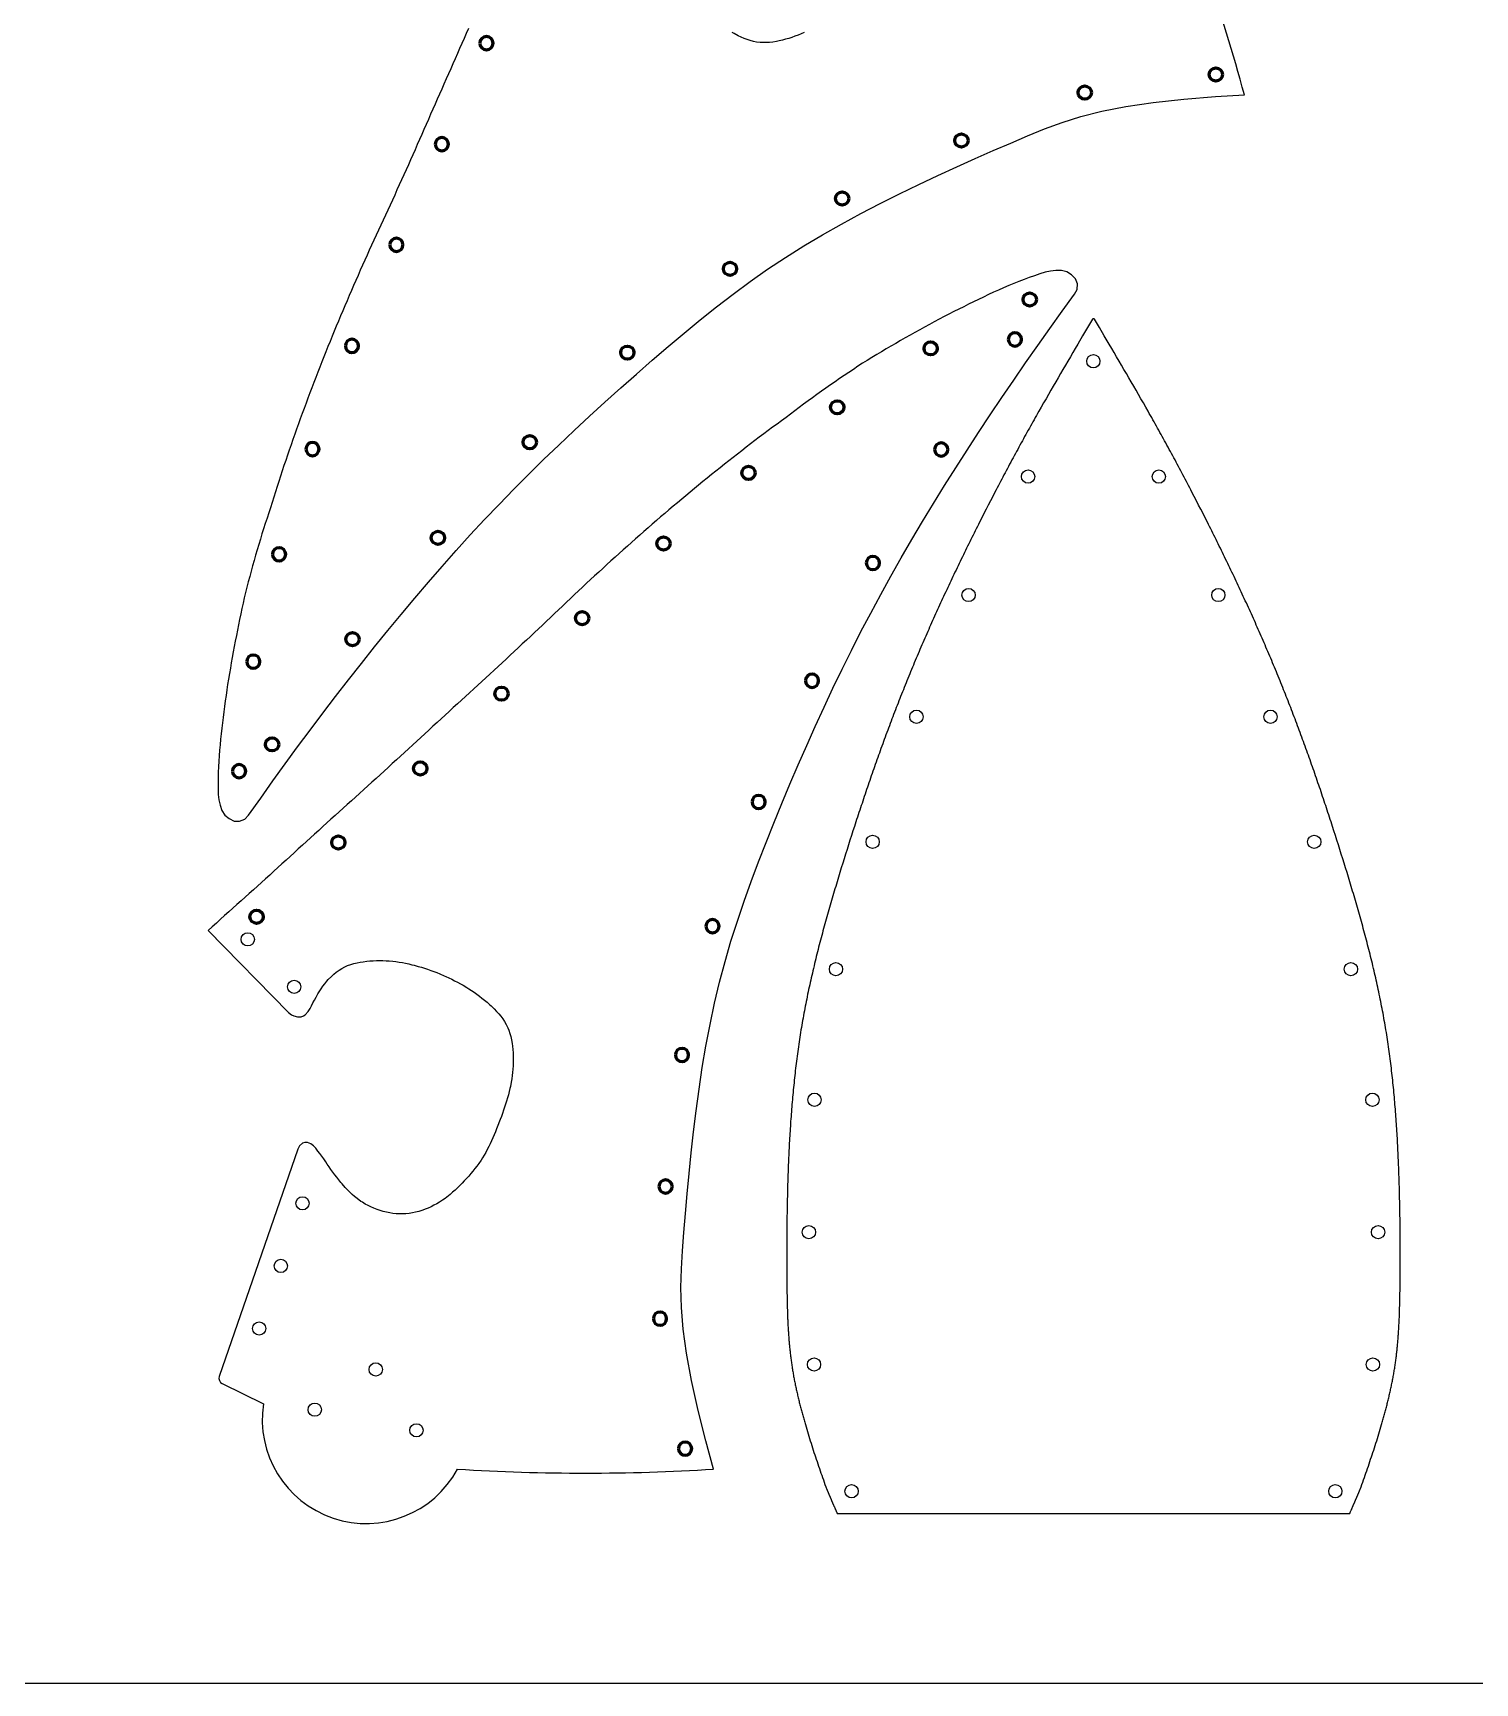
# Model space of a CAD drawing. Header units: millimetres. Extents: x -13 to 1300, y 0 to 900.
# Drawn here: x 315.5 to 641.9, y 0 to 373.5 of the extents above; entities that cross this region are included whole.
import ezdxf

# ---------------------------------------------------------------- set-up
doc = ezdxf.new("R2010")
doc.units = ezdxf.units.MM
doc.header["$MEASUREMENT"] = 0
doc.layers.add('Asphalt line', color=7, linetype='Continuous', lineweight=60)

# ---------------------------------------------------------------- blocks, each defined once
blk = doc.blocks.new('*U113')
at = {"layer": 'Asphalt line'}
blk.add_circle((0, 0), 1.5, dxfattribs=at)
blk = doc.blocks.new('*U115')
at = {"color": 0, "linetype": 'ByBlock', "lineweight": -2, "transparency": 16777216}
for p, rotation in [((18152.59, 16266.89), 125.0890754685372), ((18169.27, 16241.97), 122.4878010104123), ((18184.74, 16216.27), 119.3926457649304), ((18198.52, 16189.62), 115.3225944649334), ((18210.6, 16162.17), 112.3515465901946), ((18221.05, 16134.06), 107.4632557853854), ((18227.95, 16104.89), 99.52896095275729), ((18231.66, 16075.12), 95.27111535672375), ((18232.93, 16045.19), 85.59557755168287), ((18227.25, 16015.77), 75.27021403216519)]:
    blk.add_blockref('*U113', p, dxfattribs=dict(at, rotation=rotation))
blk = doc.blocks.new('*U116')
at = {"layer": 'Asphalt line'}
blk.add_circle((0, 0), 1.5, dxfattribs=at)
blk = doc.blocks.new('*U117')
at = {"color": 0, "linetype": 'ByBlock', "lineweight": -2, "transparency": 16777216}
for p, rotation in [((18152.59, 16266.89), 125.0890754685372), ((18169.27, 16241.97), 122.4878010104123), ((18184.74, 16216.27), 119.3926457649304), ((18198.52, 16189.62), 115.3225944649334), ((18210.6, 16162.17), 112.3515465901946), ((18221.05, 16134.06), 107.4632557853854), ((18227.95, 16104.89), 99.52896095275729), ((18231.66, 16075.12), 95.27111535672375), ((18232.93, 16045.19), 85.59557755168287), ((18227.25, 16015.77), 75.27021403216519)]:
    blk.add_blockref('*U116', p, dxfattribs=dict(at, rotation=rotation))
blk = doc.blocks.new('*U118')
at = {"layer": 'Asphalt line'}
blk.add_circle((10.01, -0.04), 1.5, dxfattribs=at)
blk = doc.blocks.new('*U119')
at = {"color": 0, "linetype": 'ByBlock', "lineweight": -2, "transparency": 16777216}
for p, rotation in [((18034.35, 16271.62), 25.65217659038145), ((18012.34, 16259.78), 30.74563605227971), ((17991.77, 16245.59), 36.53078466352862), ((17971.98, 16230.33), 39.4520793077395), ((17953.04, 16214.01), 41.98599230359968), ((17934.78, 16196.94), 43.37548425488295), ((17916.44, 16179.95), 42.52346272460711), ((17898.01, 16163.06), 42.27126068787618), ((17879.49, 16146.26), 42.45308691379032), ((17860.94, 16129.51), 42.04676851832901)]:
    blk.add_blockref('*U118', p, dxfattribs=dict(at, rotation=rotation))
blk = doc.blocks.new('*U120')
at = {"layer": 'Asphalt line'}
blk.add_circle((10.01, -0.04), 1.5, dxfattribs=at)
blk = doc.blocks.new('*U121')
at = {"color": 0, "linetype": 'ByBlock', "lineweight": -2, "transparency": 16777216}
for p, rotation in [((18034.35, 16271.62), 25.65217659038145), ((18012.34, 16259.78), 30.74563605227971), ((17991.77, 16245.59), 36.53078466352862), ((17971.98, 16230.33), 39.4520793077395), ((17953.04, 16214.01), 41.98599230359968), ((17934.78, 16196.94), 43.37548425488295), ((17916.44, 16179.95), 42.52346272460711), ((17898.01, 16163.06), 42.27126068787618), ((17879.49, 16146.26), 42.45308691379032), ((17860.94, 16129.51), 42.04676851832901)]:
    blk.add_blockref('*U120', p, dxfattribs=dict(at, rotation=rotation))
blk = doc.blocks.new('*U158')
at = {"layer": 'Asphalt line'}
blk.add_circle((10.01, -0.04), 1.5, dxfattribs=at)
blk = doc.blocks.new('*U159')
at = {"color": 0, "linetype": 'ByBlock', "lineweight": -2, "transparency": 16777216}
for p, rotation in [((18034.35, 16271.62), 25.65217659038145), ((18012.34, 16259.78), 30.74563605227971), ((17991.77, 16245.59), 36.53078466352862), ((17971.98, 16230.33), 39.4520793077395), ((17953.04, 16214.01), 41.98599230359968), ((17934.78, 16196.94), 43.37548425488295), ((17916.44, 16179.95), 42.52346272460711), ((17898.01, 16163.06), 42.27126068787618), ((17879.49, 16146.26), 42.45308691379032), ((17860.94, 16129.51), 42.04676851832901)]:
    blk.add_blockref('*U158', p, dxfattribs=dict(at, rotation=rotation))

msp = doc.modelspace()

# ---------------------------------------------------------------- linework, layer by layer
for p, q in [((355.17, 170.38), (358.67, 166.8)), ((497.53, 38.41), (503.03, 38.41)), ((0, 0), (1300, 0))]:
    msp.add_line(p, q)
for points in [[(414.08, 374.59), (413.58, 373.44), (413.08, 372.3), (412.57, 371.15), (412.07, 370.01), (411.57, 368.87), (411.06, 367.72), (410.56, 366.58), (410.06, 365.43), (409.55, 364.29), (409.05, 363.15), (408.55, 362), (408.04, 360.86), (407.54, 359.71), (407.04, 358.57), (406.54, 357.43), (406.03, 356.28), (405.53, 355.14), (405.03, 353.99), (404.53, 352.85), (404.02, 351.7), (403.52, 350.56), (403.01, 349.42), (402.51, 348.27), (402, 347.13), (401.5, 345.99), (400.99, 344.85), (400.48, 343.71), (399.97, 342.56), (399.45, 341.43), (398.94, 340.29), (398.42, 339.15), (397.9, 338.01), (397.39, 336.87), (396.87, 335.74), (396.34, 334.6), (395.82, 333.47), (395.3, 332.33), (394.78, 331.19), (394.26, 330.06), (393.73, 328.92), (393.21, 327.79), (392.69, 326.65), (392.17, 325.52), (391.65, 324.38), (391.13, 323.24), (390.62, 322.1), (390.11, 320.96), (389.6, 319.82), (389.1, 318.67), (388.6, 317.53), (388.1, 316.38), (387.61, 315.23), (387.11, 314.09), (386.62, 312.94), (386.13, 311.79), (385.64, 310.64), (385.15, 309.49), (384.67, 308.34), (384.18, 307.18), (383.7, 306.03), (383.22, 304.88), (382.75, 303.72), (382.28, 302.56), (381.82, 301.4), (381.36, 300.24), (380.9, 299.07), (380.45, 297.91), (380, 296.74), (379.55, 295.58), (379.1, 294.41), (378.65, 293.24), (378.21, 292.08), (377.76, 290.91), (377.32, 289.74), (376.89, 288.57), (376.46, 287.39), (376.03, 286.22), (375.61, 285.04), (375.19, 283.86), (374.77, 282.69), (374.36, 281.51), (373.95, 280.33), (373.54, 279.14), (373.13, 277.96), (372.72, 276.78), (372.32, 275.6), (371.92, 274.41), (371.53, 273.23), (371.14, 272.04), (370.77, 270.85), (370.4, 269.65), (370.04, 268.46), (369.67, 267.26), (369.29, 266.07), (368.9, 264.88), (368.5, 263.7), (368.11, 262.51), (367.73, 261.32), (367.35, 260.13), (366.98, 258.94), (366.62, 257.74), (366.27, 256.54), (365.92, 255.34), (365.58, 254.14), (365.24, 252.93), (364.9, 251.73), (364.57, 250.52), (364.25, 249.32), (363.94, 248.11), (363.63, 246.89), (363.34, 245.68), (363.06, 244.46), (362.79, 243.24), (362.53, 242.02), (362.27, 240.8), (362.02, 239.57), (361.78, 238.34), (361.55, 237.12), (361.32, 235.89), (361.09, 234.66), (360.86, 233.43), (360.64, 232.2), (360.41, 230.97), (360.19, 229.74), (359.98, 228.51), (359.77, 227.28), (359.57, 226.04), (359.38, 224.81), (359.21, 223.57), (359.04, 222.33), (358.88, 221.09), (358.71, 219.85), (358.56, 218.61), (358.4, 217.37), (358.26, 216.13), (358.11, 214.89), (357.98, 213.64), (357.86, 212.4), (357.76, 211.16), (357.66, 209.91), (357.58, 208.67), (357.52, 207.42), (357.47, 206.17), (357.43, 204.92), (357.41, 203.67), (357.4, 202.41), (357.43, 201.16), (357.58, 199.92), (357.88, 198.72), (358.29, 197.51), (358.94, 196.46), (359.94, 195.72), (361.07, 195.13), (362.29, 195.08), (363.48, 195.54), (364.32, 196.44), (367.06, 200.33), (369.82, 204.21), (372.6, 208.08), (375.41, 211.92), (378.24, 215.75), (381.11, 219.55), (384, 223.34), (386.92, 227.1), (389.86, 230.84), (392.83, 234.56), (395.84, 238.26), (398.87, 241.93), (401.93, 245.59), (405.02, 249.21), (408.14, 252.8), (411.3, 256.37), (414.5, 259.9), (417.73, 263.39), (421.01, 266.84), (424.33, 270.25), (427.69, 273.62), (431.08, 276.96), (434.52, 280.27), (437.98, 283.54), (441.47, 286.79), (444.99, 290), (448.54, 293.18), (452.1, 296.34), (455.67, 299.46), (459.27, 302.55), (462.88, 305.6), (466.54, 308.6), (470.24, 311.56), (474.01, 314.45), (477.86, 317.28), (481.79, 320.05), (485.83, 322.73), (489.97, 325.33), (494.21, 327.86), (498.51, 330.29), (502.87, 332.65), (507.25, 334.93), (511.63, 337.13), (516, 339.24), (520.33, 341.28), (524.6, 343.24), (528.78, 345.12), (532.86, 346.92), (536.82, 348.64), (540.65, 350.29), (544.46, 351.85), (548.43, 353.3), (552.72, 354.64), (557.48, 355.85), (562.89, 356.91), (569.09, 357.82), (576.04, 358.56), (583.14, 359.14), (589.71, 359.57, 0.031706), (571.02, 414.41)], [(411.62, 48.43, 0.031706), (469.55, 48.43), (467.84, 54.79), (466.1, 61.69), (464.56, 68.51), (463.42, 74.68), (462.68, 80.14), (462.29, 85.03), (462.18, 89.52), (462.27, 93.75), (462.51, 97.87), (462.84, 102.02), (463.2, 106.32), (463.58, 110.76), (464.01, 115.33), (464.49, 120), (465.02, 124.76), (465.62, 129.57), (466.28, 134.43), (467.02, 139.31), (467.85, 144.2), (468.77, 149.06), (469.79, 153.88), (470.92, 158.64), (472.16, 163.33), (473.5, 167.95), (474.95, 172.5), (476.47, 177), (478.07, 181.46), (479.74, 185.89), (481.46, 190.3), (483.22, 194.69), (485.02, 199.09), (486.86, 203.47), (488.73, 207.85), (490.64, 212.22), (492.58, 216.57), (494.57, 220.91), (496.59, 225.22), (498.65, 229.51), (500.76, 233.78), (502.92, 238.02), (505.13, 242.24), (507.39, 246.43), (509.7, 250.59), (512.05, 254.73), (514.45, 258.85), (516.88, 262.94), (519.35, 267.02), (521.85, 271.07), (524.38, 275.1), (526.95, 279.12), (529.54, 283.11), (532.16, 287.09), (534.81, 291.05), (537.49, 294.98), (540.19, 298.9), (542.93, 302.8), (545.69, 306.68), (548.47, 310.54), (551.27, 314.39), (551.86, 315.48), (551.9, 316.75), (551.47, 317.89), (550.55, 318.77), (549.51, 319.48), (548.31, 319.75), (547.04, 319.75), (545.8, 319.65), (544.58, 319.39), (543.39, 319.01), (542.2, 318.6), (541.02, 318.17), (539.85, 317.73), (538.68, 317.28), (537.53, 316.82), (536.37, 316.35), (535.22, 315.86), (534.08, 315.35), (532.94, 314.84), (531.81, 314.31), (530.68, 313.78), (529.55, 313.24), (528.42, 312.69), (527.3, 312.15), (526.18, 311.59), (525.06, 311.04), (523.94, 310.48), (522.83, 309.91), (521.72, 309.34), (520.62, 308.75), (519.52, 308.16), (518.42, 307.56), (517.33, 306.95), (516.23, 306.34), (515.14, 305.73), (514.05, 305.12), (512.96, 304.51), (511.88, 303.9), (510.79, 303.28), (509.71, 302.65), (508.63, 302.02), (507.55, 301.39), (506.48, 300.75), (505.41, 300.09), (504.35, 299.44), (503.29, 298.77), (502.24, 298.09), (501.2, 297.4), (500.16, 296.71), (499.12, 296.01), (498.09, 295.3), (497.06, 294.59), (496.04, 293.88), (495.01, 293.16), (493.99, 292.44), (492.97, 291.71), (491.96, 290.98), (490.95, 290.24), (489.95, 289.49), (488.96, 288.74), (487.96, 287.98), (486.96, 287.23), (485.96, 286.49), (484.95, 285.75), (483.93, 285.02), (482.92, 284.29), (481.91, 283.55), (480.91, 282.8), (479.92, 282.05), (478.92, 281.29), (477.93, 280.52), (476.95, 279.76), (475.96, 278.99), (474.97, 278.22), (473.99, 277.45), (473.01, 276.68), (472.02, 275.91), (471.04, 275.13), (470.07, 274.35), (469.09, 273.57), (468.12, 272.78), (467.15, 271.99), (466.19, 271.2), (465.23, 270.4), (464.26, 269.6), (463.3, 268.8), (462.35, 268), (461.39, 267.2), (460.43, 266.4), (459.47, 265.59), (458.52, 264.78), (457.56, 263.98), (456.62, 263.16), (455.67, 262.35), (454.73, 261.53), (453.79, 260.7), (452.85, 259.87), (451.92, 259.04), (450.99, 258.21), (450.05, 257.38), (449.12, 256.54), (448.19, 255.71), (447.26, 254.87), (446.34, 254.03), (445.41, 253.2), (444.48, 252.35), (443.56, 251.51), (442.64, 250.67), (441.72, 249.82), (440.81, 248.97), (439.9, 248.11), (438.99, 247.26), (438.08, 246.4), (437.17, 245.54), (436.26, 244.68), (435.35, 243.82), (434.45, 242.96), (433.54, 242.1), (432.64, 241.24), (431.73, 240.38), (430.82, 239.52), (429.92, 238.66), (429.01, 237.8), (428.1, 236.94), (427.19, 236.08), (426.28, 235.23), (425.37, 234.37), (424.45, 233.52), (423.54, 232.67), (422.62, 231.82), (421.71, 230.97), (420.79, 230.12), (419.87, 229.27), (418.95, 228.42), (418.03, 227.58), (417.11, 226.73), (416.19, 225.89), (415.27, 225.04), (414.35, 224.2), (413.43, 223.35), (412.51, 222.51), (411.58, 221.66), (410.66, 220.82), (409.74, 219.97), (408.82, 219.13), (407.9, 218.28), (406.98, 217.44), (406.06, 216.59), (405.14, 215.75), (404.22, 214.9), (403.3, 214.06), (402.38, 213.21), (401.46, 212.36), (400.54, 211.52), (399.62, 210.68), (398.69, 209.83), (397.77, 208.99), (396.85, 208.14), (395.93, 207.3), (395, 206.46), (394.08, 205.61), (393.16, 204.77), (392.23, 203.93), (391.31, 203.09), (390.38, 202.25), (389.46, 201.41), (388.53, 200.57), (387.6, 199.74), (386.67, 198.9), (385.75, 198.06), (384.82, 197.22), (383.89, 196.38), (382.97, 195.55), (382.04, 194.71), (381.11, 193.87), (380.19, 193.03), (379.26, 192.19), (378.34, 191.35), (377.41, 190.51), (376.49, 189.66), (375.57, 188.82), (374.64, 187.98), (373.72, 187.13), (372.8, 186.29), (371.88, 185.45), (370.95, 184.6), (370.03, 183.76), (369.11, 182.92), (368.18, 182.08), (367.26, 181.24), (366.33, 180.4), (365.41, 179.56), (364.48, 178.72), (363.55, 177.88), (362.62, 177.05), (361.69, 176.22), (360.76, 175.38), (359.82, 174.55), (358.89, 173.72), (357.96, 172.89), (357.03, 172.05), (356.1, 171.22), (355.17, 170.38), (373.32, 151.8), (374.04, 151.26), (374.56, 151.01), (375.41, 150.8), (376.22, 150.85), (376.72, 151.01), (377.15, 151.26), (377.8, 151.99), (378.23, 152.73), (378.53, 153.3), (378.88, 153.95), (379.23, 154.6), (379.58, 155.24), (380.03, 156.01), (380.32, 156.5), (380.72, 157.12), (381.13, 157.73), (381.57, 158.32), (382.04, 158.9), (382.37, 159.28), (383.05, 159.98), (383.61, 160.48), (384.18, 160.95), (384.79, 161.38), (385.42, 161.76), (386.13, 162.13), (386.74, 162.4), (387.44, 162.65), (388.14, 162.86), (388.86, 163.03), (389.59, 163.18), (390.25, 163.28), (391.06, 163.39), (391.8, 163.46), (392.53, 163.52), (393.27, 163.55), (394.01, 163.56), (394.74, 163.55), (395.48, 163.52), (396.12, 163.48), (396.95, 163.4), (397.68, 163.31), (398.41, 163.2), (399.14, 163.08), (399.86, 162.94), (400.58, 162.79), (401.3, 162.62), (401.79, 162.49), (402.73, 162.24), (403.44, 162.03), (404.14, 161.81), (404.84, 161.58), (405.54, 161.34), (406.23, 161.09), (406.92, 160.82), (407.6, 160.54), (408.57, 160.13), (408.95, 159.96), (409.62, 159.65), (410.29, 159.33), (410.95, 159), (411.6, 158.66), (412.25, 158.31), (412.89, 157.95), (413.71, 157.46), (414.15, 157.18), (414.77, 156.79), (415.38, 156.37), (415.98, 155.95), (416.57, 155.51), (417.15, 155.06), (417.73, 154.6), (418.29, 154.12), (418.85, 153.63), (419.21, 153.31), (419.94, 152.6), (420.46, 152.06), (420.96, 151.51), (421.43, 150.94), (421.88, 150.34), (422.28, 149.73), (422.65, 149.09), (423.02, 148.34), (423.25, 147.76), (423.48, 147.06), (423.67, 146.35), (423.82, 145.62), (423.96, 144.75), (424.04, 144.15), (424.12, 143.41), (424.17, 142.67), (424.21, 141.93), (424.22, 141.19), (424.21, 140.45), (424.18, 139.71), (424.14, 138.97), (424.07, 138.23), (423.99, 137.5), (423.88, 136.77), (423.76, 136.04), (423.57, 135.04), (423.47, 134.59), (423.3, 133.88), (423.12, 133.16), (422.92, 132.45), (422.72, 131.75), (422.5, 131.05), (422.27, 130.35), (422.03, 129.65), (421.78, 128.95), (421.53, 128.26), (421.27, 127.56), (421.12, 127.17), (420.75, 126.18), (420.47, 125.49), (420.2, 124.8), (419.91, 124.12), (419.62, 123.44), (419.32, 122.76), (419.01, 122.09), (418.68, 121.43), (418.35, 120.78), (418, 120.13), (417.63, 119.49), (417.25, 118.86), (416.93, 118.35), (416.44, 117.64), (416.01, 117.04), (415.56, 116.46), (415.1, 115.88), (414.63, 115.32), (414.14, 114.76), (413.65, 114.21), (413.14, 113.67), (412.63, 113.14), (411.91, 112.42), (411.58, 112.1), (411.04, 111.59), (410.5, 111.09), (409.94, 110.61), (409.19, 110.01), (408.78, 109.7), (408.18, 109.28), (407.56, 108.88), (406.92, 108.51), (406.27, 108.15), (405.61, 107.83), (404.93, 107.52), (404.54, 107.36), (403.54, 107), (402.84, 106.77), (402.12, 106.58), (401.39, 106.43), (400.67, 106.31), (399.93, 106.23), (399.25, 106.19), (398.46, 106.19), (397.72, 106.23), (396.99, 106.31), (396.26, 106.43), (395.53, 106.58), (394.81, 106.77), (393.88, 107.05), (393.4, 107.21), (392.7, 107.48), (392.02, 107.77), (391.36, 108.09), (390.71, 108.44), (390.08, 108.82), (389.75, 109.03), (388.88, 109.66), (388.31, 110.13), (387.75, 110.62), (387.22, 111.13), (386.7, 111.66), (386.2, 112.2), (385.52, 112.98), (385.22, 113.32), (384.75, 113.9), (384.3, 114.48), (383.85, 115.07), (383.41, 115.66), (382.97, 116.26), (382.55, 116.86), (382.13, 117.46), (381.78, 117.97), (381.32, 118.66), (380.91, 119.26), (380.48, 119.85), (380.03, 120.44), (379.51, 121.07), (379.01, 121.59), (378.42, 122.06), (377.69, 122.35), (377.02, 122.35), (376.56, 122.21), (375.87, 121.64), (375.49, 120.89), (357.68, 69.4, 0.377866), (358.35, 67.78), (367.68, 63.17, 0.840766), (411.62, 48.43)], [(555.77, 308.73, 0.471642), (555.33, 308.73), (554.21, 306.84), (553.1, 304.96), (551.98, 303.07), (551.43, 302.13), (550.87, 301.18), (550.32, 300.24), (549.76, 299.29), (549.21, 298.35), (548.65, 297.4), (548.1, 296.46), (547.55, 295.51), (547, 294.56), (546.45, 293.61), (545.9, 292.66), (545.35, 291.71), (544.81, 290.76), (544.26, 289.81), (543.72, 288.86), (543.18, 287.91), (542.91, 287.43), (542.64, 286.95), (542.37, 286.48), (542.1, 286), (541.84, 285.52), (541.57, 285.04), (541.3, 284.57), (541.04, 284.09), (540.77, 283.61), (540.5, 283.13), (540.24, 282.65), (539.97, 282.17), (539.71, 281.69), (539.45, 281.21), (539.18, 280.73), (538.92, 280.25), (538.66, 279.77), (538.4, 279.29), (538.13, 278.81), (537.87, 278.32), (537.61, 277.84), (537.35, 277.36), (537.09, 276.88), (536.84, 276.39), (536.58, 275.91), (536.32, 275.43), (536.06, 274.94), (535.8, 274.46), (535.55, 273.98), (535.29, 273.49), (535.04, 273.01), (534.78, 272.52), (534.53, 272.04), (534.27, 271.55), (534.02, 271.07), (533.76, 270.58), (533.51, 270.1), (533.26, 269.61), (532.75, 268.64), (532.25, 267.66), (531.75, 266.69), (531.25, 265.71), (530.75, 264.74), (530.26, 263.76), (529.76, 262.78), (529.51, 262.29), (529.27, 261.8), (529.02, 261.31), (528.78, 260.82), (528.53, 260.33), (528.29, 259.84), (528.04, 259.35), (527.8, 258.86), (527.56, 258.37), (527.31, 257.87), (527.07, 257.38), (526.83, 256.89), (526.59, 256.4), (526.35, 255.91), (526.11, 255.41), (525.87, 254.92), (525.63, 254.43), (525.39, 253.93), (525.15, 253.44), (524.91, 252.95), (524.67, 252.45), (524.44, 251.96), (524.2, 251.46), (523.96, 250.97), (523.73, 250.47), (523.49, 249.98), (523.26, 249.48), (523.03, 248.99), (522.79, 248.49), (522.56, 247.99), (522.33, 247.5), (522.1, 247), (521.87, 246.5), (521.64, 246.01), (521.41, 245.51), (521.18, 245.01), (520.95, 244.51), (520.72, 244.02), (520.49, 243.52), (520.26, 243.02), (520.04, 242.52), (519.81, 242.02), (519.59, 241.52), (519.36, 241.02), (519.14, 240.52), (518.91, 240.02), (518.69, 239.52), (518.47, 239.02), (518.25, 238.52), (518.03, 238.02), (517.81, 237.51), (517.59, 237.01), (517.37, 236.51), (517.15, 236.01), (516.93, 235.51), (516.71, 235), (516.5, 234.5), (516.28, 234), (516.07, 233.49), (515.85, 232.99), (515.64, 232.48), (515.43, 231.98), (515.21, 231.47), (515, 230.97), (514.79, 230.46), (514.58, 229.96), (514.37, 229.45), (514.16, 228.95), (513.95, 228.44), (513.75, 227.93), (513.54, 227.42), (513.33, 226.92), (513.13, 226.41), (512.92, 225.9), (512.72, 225.39), (512.52, 224.88), (512.31, 224.38), (512.11, 223.87), (511.91, 223.36), (511.71, 222.85), (511.51, 222.34), (511.31, 221.83), (511.11, 221.32), (510.91, 220.81), (510.72, 220.3), (510.52, 219.79), (510.32, 219.27), (510.13, 218.76), (509.93, 218.25), (509.74, 217.74), (509.55, 217.23), (509.36, 216.71), (509.16, 216.2), (508.97, 215.69), (508.78, 215.17), (508.59, 214.66), (508.4, 214.15), (508.21, 213.63), (508.02, 213.12), (507.84, 212.6), (507.65, 212.09), (507.46, 211.57), (507.28, 211.06), (507.09, 210.54), (506.91, 210.03), (506.72, 209.51), (506.54, 208.99), (506.36, 208.48), (506.17, 207.96), (505.99, 207.44), (505.81, 206.93), (505.63, 206.41), (505.45, 205.89), (505.27, 205.38), (505.09, 204.86), (504.91, 204.34), (504.74, 203.82), (504.56, 203.3), (504.38, 202.78), (504.2, 202.26), (504.03, 201.75), (503.85, 201.23), (503.68, 200.71), (503.5, 200.19), (503.33, 199.67), (503.16, 199.15), (502.98, 198.63), (502.81, 198.11), (502.64, 197.59), (502.47, 197.07), (502.3, 196.54), (502.12, 196.02), (501.95, 195.5), (501.78, 194.98), (501.62, 194.46), (501.45, 193.94), (501.11, 192.89), (500.78, 191.85), (500.44, 190.8), (500.11, 189.76), (499.78, 188.71), (499.45, 187.66), (499.13, 186.62), (498.8, 185.57), (498.48, 184.52), (498.16, 183.47), (498, 182.94), (497.84, 182.42), (497.68, 181.89), (497.52, 181.37), (497.36, 180.84), (497.2, 180.32), (497.04, 179.79), (496.89, 179.26), (496.73, 178.74), (496.58, 178.21), (496.42, 177.68), (496.27, 177.16), (496.11, 176.63), (495.96, 176.1), (495.81, 175.58), (495.66, 175.05), (495.51, 174.52), (495.36, 173.99), (495.21, 173.46), (495.06, 172.94), (494.91, 172.41), (494.77, 171.88), (494.62, 171.35), (494.48, 170.82), (494.33, 170.29), (494.19, 169.76), (494.05, 169.23), (493.91, 168.7), (493.77, 168.17), (493.63, 167.64), (493.49, 167.11), (493.35, 166.58), (493.22, 166.05), (493.08, 165.52), (492.95, 164.99), (492.81, 164.46), (492.68, 163.92), (492.55, 163.39), (492.42, 162.86), (492.3, 162.33), (492.17, 161.79), (492.04, 161.26), (491.92, 160.73), (491.8, 160.19), (491.67, 159.66), (491.55, 159.12), (491.43, 158.59), (491.32, 158.05), (491.2, 157.52), (491.08, 156.98), (490.97, 156.45), (490.86, 155.91), (490.75, 155.38), (490.64, 154.84), (490.53, 154.3), (490.42, 153.77), (490.32, 153.23), (490.21, 152.69), (490.11, 152.15), (490.01, 151.62), (489.91, 151.08), (489.81, 150.54), (489.72, 150), (489.62, 149.46), (489.53, 148.92), (489.44, 148.38), (489.35, 147.84), (489.26, 147.3), (489.18, 146.76), (489.09, 146.22), (489.01, 145.68), (488.93, 145.14), (488.85, 144.59), (488.77, 144.05), (488.69, 143.51), (488.62, 142.97), (488.54, 142.42), (488.47, 141.88), (488.4, 141.34), (488.33, 140.79), (488.26, 140.25), (488.2, 139.71), (488.13, 139.16), (488.07, 138.62), (488, 138.07), (487.94, 137.53), (487.88, 136.98), (487.82, 136.44), (487.77, 135.89), (487.71, 135.35), (487.66, 134.8), (487.6, 134.26), (487.55, 133.71), (487.5, 133.16), (487.45, 132.62), (487.4, 132.07), (487.35, 131.53), (487.31, 130.98), (487.26, 130.43), (487.22, 129.89), (487.17, 129.34), (487.13, 128.79), (487.09, 128.24), (487.05, 127.7), (487.01, 127.15), (486.97, 126.6), (486.94, 126.05), (486.9, 125.51), (486.87, 124.96), (486.83, 124.41), (486.8, 123.86), (486.77, 123.32), (486.74, 122.77), (486.71, 122.22), (486.68, 121.67), (486.65, 121.12), (486.63, 120.57), (486.6, 120.03), (486.57, 119.48), (486.55, 118.93), (486.53, 118.38), (486.5, 117.83), (486.48, 117.29), (486.46, 116.74), (486.44, 116.19), (486.42, 115.64), (486.4, 115.09), (486.38, 114.55), (486.36, 114), (486.35, 113.45), (486.33, 112.9), (486.32, 112.35), (486.3, 111.81), (486.29, 111.26), (486.27, 110.71), (486.26, 110.16), (486.25, 109.61), (486.24, 109.07), (486.22, 108.52), (486.21, 107.97), (486.2, 107.42), (486.2, 106.88), (486.19, 106.33), (486.18, 105.78), (486.17, 105.23), (486.16, 104.69), (486.16, 104.14), (486.15, 103.59), (486.15, 103.04), (486.14, 102.5), (486.14, 101.95), (486.13, 101.4), (486.13, 100.85), (486.13, 100.31), (486.12, 99.76), (486.12, 99.21), (486.12, 98.66), (486.12, 98.12), (486.12, 97.02), (486.12, 95.92), (486.13, 94.83), (486.13, 93.73), (486.14, 92.63), (486.15, 91.54), (486.16, 90.44), (486.16, 89.89), (486.17, 89.34), (486.17, 88.79), (486.18, 88.24), (486.19, 87.69), (486.2, 87.14), (486.21, 86.6), (486.22, 86.05), (486.24, 85.5), (486.25, 84.95), (486.27, 84.4), (486.28, 83.85), (486.3, 83.3), (486.32, 82.75), (486.33, 82.48), (486.35, 82.21), (486.36, 81.93), (486.37, 81.66), (486.38, 81.38), (486.4, 81.11), (486.41, 80.84), (486.43, 80.56), (486.44, 80.29), (486.46, 80.01), (486.48, 79.74), (486.49, 79.47), (486.51, 79.19), (486.53, 78.92), (486.55, 78.65), (486.57, 78.37), (486.59, 78.1), (486.61, 77.83), (486.63, 77.56), (486.66, 77.28), (486.68, 77.01), (486.7, 76.74), (486.73, 76.46), (486.76, 76.19), (486.78, 75.92), (486.81, 75.65), (486.84, 75.37), (486.87, 75.1), (486.9, 74.83), (486.93, 74.56), (486.96, 74.29), (486.99, 74.02), (487.03, 73.74), (487.06, 73.47), (487.1, 73.2), (487.13, 72.93), (487.17, 72.66), (487.21, 72.39), (487.25, 72.12), (487.29, 71.85), (487.33, 71.58), (487.37, 71.31), (487.41, 71.04), (487.46, 70.77), (487.5, 70.5), (487.55, 70.23), (487.6, 69.96), (487.64, 69.69), (487.69, 69.42), (487.74, 69.15), (487.79, 68.88), (487.84, 68.61), (487.9, 68.34), (487.95, 68.07), (488, 67.8), (488.06, 67.54), (488.11, 67.27), (488.17, 67), (488.23, 66.73), (488.29, 66.46), (488.35, 66.2), (488.4, 65.93), (488.47, 65.66), (488.53, 65.39), (488.59, 65.13), (488.65, 64.86), (488.71, 64.59), (488.78, 64.33), (488.84, 64.06), (488.91, 63.79), (488.97, 63.53), (489.04, 63.26), (489.11, 62.99), (489.18, 62.73), (489.24, 62.46), (489.31, 62.2), (489.38, 61.93), (489.45, 61.67), (489.52, 61.4), (489.6, 61.14), (489.67, 60.87), (489.74, 60.61), (489.81, 60.34), (489.89, 60.08), (489.96, 59.81), (490.04, 59.55), (490.11, 59.29), (490.19, 59.02), (490.26, 58.76), (490.34, 58.49), (490.49, 57.97), (490.65, 57.44), (490.81, 56.92), (490.97, 56.39), (491.13, 55.87), (491.29, 55.34), (491.45, 54.82), (491.62, 54.3), (491.78, 53.77), (491.95, 53.25), (492.12, 52.73), (492.29, 52.21), (492.46, 51.69), (492.63, 51.17), (492.81, 50.65), (492.98, 50.13), (493.16, 49.61), (493.33, 49.09), (493.51, 48.58), (493.69, 48.06), (493.87, 47.54), (494.05, 47.02), (494.23, 46.51), (494.41, 45.99), (494.6, 45.47), (494.78, 44.96), (494.96, 44.44), (495.06, 44.18), (495.1, 44.06), (495.13, 43.99), (495.14, 43.96), (495.14, 43.94), (495.15, 43.93), (495.15, 43.92), (495.16, 43.91), (495.16, 43.9), (495.16, 43.89), (495.17, 43.88), (495.17, 43.86), (495.18, 43.85), (495.18, 43.84), (495.19, 43.82), (495.2, 43.81), (495.2, 43.79), (495.21, 43.77), (495.22, 43.75), (495.23, 43.73), (495.23, 43.72), (495.24, 43.7), (495.24, 43.69), (495.25, 43.68), (495.25, 43.66), (495.26, 43.65), (495.27, 43.64), (495.27, 43.62), (495.28, 43.6), (495.29, 43.59), (495.29, 43.57), (495.3, 43.55), (495.31, 43.54), (495.31, 43.52), (495.32, 43.5), (495.33, 43.48), (495.34, 43.46), (495.35, 43.44), (495.36, 43.42), (495.37, 43.4), (495.38, 43.37), (495.39, 43.35), (495.4, 43.33), (495.41, 43.3), (495.42, 43.27), (495.43, 43.25), (495.44, 43.22), (495.45, 43.19), (495.47, 43.17), (495.48, 43.14), (495.49, 43.11), (495.5, 43.07), (495.52, 43.04), (495.53, 43.01), (495.55, 42.98), (495.56, 42.94), (495.58, 42.91), (495.59, 42.87), (495.61, 42.83), (495.62, 42.8), (495.64, 42.76), (495.66, 42.72), (495.68, 42.68), (495.69, 42.64), (495.71, 42.59), (495.73, 42.55), (495.75, 42.51), (495.77, 42.46), (495.79, 42.41), (495.81, 42.37), (495.83, 42.32), (495.85, 42.27), (495.87, 42.22), (495.9, 42.17), (495.92, 42.11), (495.94, 42.06), (495.97, 42), (495.99, 41.95), (496.02, 41.89), (496.04, 41.83), (496.07, 41.77), (496.09, 41.71), (496.12, 41.65), (496.15, 41.59), (496.18, 41.52), (496.21, 41.46), (496.23, 41.39), (496.26, 41.32), (496.29, 41.25), (496.32, 41.18), (496.36, 41.11), (496.39, 41.04), (496.42, 40.96), (496.45, 40.89), (496.49, 40.81), (496.52, 40.73), (496.56, 40.65), (496.59, 40.57), (496.63, 40.49), (496.66, 40.4), (496.7, 40.32), (496.74, 40.23), (496.78, 40.14), (496.82, 40.05), (496.86, 39.96), (496.9, 39.87), (496.94, 39.78), (496.98, 39.68), (497.02, 39.58), (497.06, 39.48), (497.11, 39.38), (497.15, 39.28), (497.2, 39.18), (497.24, 39.07), (497.29, 38.97), (497.34, 38.86), (497.38, 38.75), (497.43, 38.64), (497.48, 38.53), (497.53, 38.41), (613.57, 38.41), (613.62, 38.53), (613.67, 38.64), (613.72, 38.75), (613.76, 38.86), (613.81, 38.97), (613.86, 39.07), (613.9, 39.18), (613.95, 39.28), (613.99, 39.38), (614.04, 39.48), (614.08, 39.58), (614.12, 39.68), (614.16, 39.78), (614.2, 39.87), (614.24, 39.96), (614.28, 40.05), (614.32, 40.14), (614.36, 40.23), (614.4, 40.32), (614.44, 40.4), (614.47, 40.49), (614.51, 40.57), (614.54, 40.65), (614.58, 40.73), (614.61, 40.81), (614.65, 40.89), (614.68, 40.96), (614.71, 41.04), (614.74, 41.11), (614.78, 41.18), (614.81, 41.25), (614.84, 41.32), (614.87, 41.39), (614.89, 41.46), (614.92, 41.52), (614.95, 41.59), (614.98, 41.65), (615.01, 41.71), (615.03, 41.77), (615.06, 41.83), (615.08, 41.89), (615.11, 41.95), (615.13, 42), (615.16, 42.06), (615.18, 42.11), (615.2, 42.17), (615.23, 42.22), (615.25, 42.27), (615.27, 42.32), (615.29, 42.37), (615.31, 42.41), (615.33, 42.46), (615.35, 42.51), (615.37, 42.55), (615.39, 42.59), (615.41, 42.64), (615.42, 42.68), (615.44, 42.72), (615.46, 42.76), (615.48, 42.8), (615.49, 42.83), (615.51, 42.87), (615.52, 42.91), (615.54, 42.94), (615.55, 42.98), (615.57, 43.01), (615.58, 43.04), (615.6, 43.07), (615.61, 43.11), (615.62, 43.14), (615.63, 43.17), (615.65, 43.19), (615.66, 43.22), (615.67, 43.25), (615.68, 43.27), (615.69, 43.3), (615.7, 43.33), (615.71, 43.35), (615.72, 43.37), (615.73, 43.4), (615.74, 43.42), (615.75, 43.44), (615.76, 43.46), (615.77, 43.48), (615.78, 43.5), (615.79, 43.52), (615.79, 43.54), (615.8, 43.55), (615.81, 43.57), (615.81, 43.59), (615.82, 43.6), (615.83, 43.62), (615.83, 43.64), (615.84, 43.65), (615.85, 43.66), (615.85, 43.68), (615.86, 43.69), (615.86, 43.7), (615.87, 43.72), (615.87, 43.73), (615.88, 43.75), (615.89, 43.77), (615.9, 43.79), (615.9, 43.81), (615.91, 43.82), (615.92, 43.84), (615.92, 43.85), (615.93, 43.86), (615.93, 43.88), (615.94, 43.89), (615.94, 43.9), (615.94, 43.91), (615.95, 43.92), (615.95, 43.93), (615.96, 43.94), (615.96, 43.96), (615.97, 43.99), (616, 44.06), (616.04, 44.18), (616.14, 44.44), (616.32, 44.96), (616.5, 45.47), (616.69, 45.99), (616.87, 46.51), (617.05, 47.02), (617.23, 47.54), (617.41, 48.06), (617.59, 48.58), (617.77, 49.09), (617.94, 49.61), (618.12, 50.13), (618.29, 50.65), (618.47, 51.17), (618.64, 51.69), (618.81, 52.21), (618.98, 52.73), (619.15, 53.25), (619.32, 53.77), (619.48, 54.3), (619.65, 54.82), (619.81, 55.34), (619.97, 55.87), (620.13, 56.39), (620.29, 56.92), (620.45, 57.44), (620.61, 57.97), (620.76, 58.49), (620.84, 58.76), (620.91, 59.02), (620.99, 59.29), (621.06, 59.55), (621.14, 59.81), (621.21, 60.08), (621.29, 60.34), (621.36, 60.61), (621.43, 60.87), (621.5, 61.14), (621.58, 61.4), (621.65, 61.67), (621.72, 61.93), (621.79, 62.2), (621.86, 62.46), (621.92, 62.73), (621.99, 62.99), (622.06, 63.26), (622.13, 63.53), (622.19, 63.79), (622.26, 64.06), (622.32, 64.33), (622.39, 64.59), (622.45, 64.86), (622.51, 65.13), (622.57, 65.39), (622.63, 65.66), (622.7, 65.93), (622.75, 66.2), (622.81, 66.46), (622.87, 66.73), (622.93, 67), (622.99, 67.27), (623.04, 67.54), (623.1, 67.8), (623.15, 68.07), (623.2, 68.34), (623.26, 68.61), (623.31, 68.88), (623.36, 69.15), (623.41, 69.42), (623.46, 69.69), (623.5, 69.96), (623.55, 70.23), (623.6, 70.5), (623.64, 70.77), (623.69, 71.04), (623.73, 71.31), (623.77, 71.58), (623.81, 71.85), (623.85, 72.12), (623.89, 72.39), (623.93, 72.66), (623.97, 72.93), (624, 73.2), (624.04, 73.47), (624.07, 73.74), (624.11, 74.02), (624.14, 74.29), (624.17, 74.56), (624.2, 74.83), (624.23, 75.1), (624.26, 75.37), (624.29, 75.65), (624.32, 75.92), (624.34, 76.19), (624.37, 76.46), (624.4, 76.74), (624.42, 77.01), (624.44, 77.28), (624.47, 77.56), (624.49, 77.83), (624.51, 78.1), (624.53, 78.37), (624.55, 78.65), (624.57, 78.92), (624.59, 79.19), (624.61, 79.47), (624.62, 79.74), (624.64, 80.01), (624.66, 80.29), (624.67, 80.56), (624.69, 80.84), (624.7, 81.11), (624.72, 81.38), (624.73, 81.66), (624.74, 81.93), (624.75, 82.21), (624.77, 82.48), (624.78, 82.75), (624.8, 83.3), (624.82, 83.85), (624.83, 84.4), (624.85, 84.95), (624.86, 85.5), (624.88, 86.05), (624.89, 86.6), (624.9, 87.14), (624.91, 87.69), (624.92, 88.24), (624.93, 88.79), (624.93, 89.34), (624.94, 89.89), (624.94, 90.44), (624.95, 91.54), (624.96, 92.63), (624.97, 93.73), (624.97, 94.83), (624.98, 95.92), (624.98, 97.02), (624.98, 98.12), (624.98, 98.66), (624.98, 99.21), (624.98, 99.76), (624.97, 100.31), (624.97, 100.85), (624.97, 101.4), (624.96, 101.95), (624.96, 102.5), (624.95, 103.04), (624.95, 103.59), (624.94, 104.14), (624.94, 104.69), (624.93, 105.23), (624.92, 105.78), (624.91, 106.33), (624.9, 106.88), (624.9, 107.42), (624.89, 107.97), (624.87, 108.52), (624.86, 109.07), (624.85, 109.61), (624.84, 110.16), (624.83, 110.71), (624.81, 111.26), (624.8, 111.81), (624.78, 112.35), (624.77, 112.9), (624.75, 113.45), (624.74, 114), (624.72, 114.55), (624.7, 115.09), (624.68, 115.64), (624.66, 116.19), (624.64, 116.74), (624.62, 117.29), (624.6, 117.83), (624.57, 118.38), (624.55, 118.93), (624.53, 119.48), (624.5, 120.03), (624.47, 120.57), (624.45, 121.12), (624.42, 121.67), (624.39, 122.22), (624.36, 122.77), (624.33, 123.32), (624.3, 123.86), (624.27, 124.41), (624.23, 124.96), (624.2, 125.51), (624.16, 126.05), (624.13, 126.6), (624.09, 127.15), (624.05, 127.7), (624.01, 128.24), (623.97, 128.79), (623.93, 129.34), (623.88, 129.89), (623.84, 130.43), (623.79, 130.98), (623.75, 131.53), (623.7, 132.07), (623.65, 132.62), (623.6, 133.16), (623.55, 133.71), (623.5, 134.26), (623.44, 134.8), (623.39, 135.35), (623.33, 135.89), (623.28, 136.44), (623.22, 136.98), (623.16, 137.53), (623.1, 138.07), (623.03, 138.62), (622.97, 139.16), (622.9, 139.71), (622.84, 140.25), (622.77, 140.79), (622.7, 141.34), (622.63, 141.88), (622.56, 142.42), (622.48, 142.97), (622.41, 143.51), (622.33, 144.05), (622.25, 144.59), (622.17, 145.14), (622.09, 145.68), (622.01, 146.22), (621.92, 146.76), (621.84, 147.3), (621.75, 147.84), (621.66, 148.38), (621.57, 148.92), (621.48, 149.46), (621.38, 150), (621.29, 150.54), (621.19, 151.08), (621.09, 151.62), (620.99, 152.15), (620.89, 152.69), (620.78, 153.23), (620.68, 153.77), (620.57, 154.3), (620.46, 154.84), (620.35, 155.38), (620.24, 155.91), (620.13, 156.45), (620.02, 156.98), (619.9, 157.52), (619.78, 158.05), (619.67, 158.59), (619.55, 159.12), (619.43, 159.66), (619.3, 160.19), (619.18, 160.73), (619.06, 161.26), (618.93, 161.79), (618.8, 162.33), (618.68, 162.86), (618.55, 163.39), (618.42, 163.92), (618.28, 164.46), (618.15, 164.99), (618.02, 165.52), (617.88, 166.05), (617.75, 166.58), (617.61, 167.11), (617.47, 167.64), (617.33, 168.17), (617.19, 168.7), (617.05, 169.23), (616.91, 169.76), (616.77, 170.29), (616.62, 170.82), (616.48, 171.35), (616.33, 171.88), (616.19, 172.41), (616.04, 172.94), (615.89, 173.46), (615.74, 173.99), (615.59, 174.52), (615.44, 175.05), (615.29, 175.58), (615.14, 176.1), (614.99, 176.63), (614.83, 177.16), (614.68, 177.68), (614.52, 178.21), (614.37, 178.74), (614.21, 179.26), (614.06, 179.79), (613.9, 180.32), (613.74, 180.84), (613.58, 181.37), (613.42, 181.89), (613.26, 182.42), (613.1, 182.94), (612.94, 183.47), (612.62, 184.52), (612.3, 185.57), (611.97, 186.62), (611.65, 187.66), (611.32, 188.71), (610.99, 189.76), (610.66, 190.8), (610.32, 191.85), (609.99, 192.89), (609.65, 193.94), (609.48, 194.46), (609.32, 194.98), (609.15, 195.5), (608.98, 196.02), (608.8, 196.54), (608.63, 197.07), (608.46, 197.59), (608.29, 198.11), (608.12, 198.63), (607.94, 199.15), (607.77, 199.67), (607.6, 200.19), (607.42, 200.71), (607.25, 201.23), (607.07, 201.75), (606.9, 202.26), (606.72, 202.78), (606.54, 203.3), (606.36, 203.82), (606.19, 204.34), (606.01, 204.86), (605.83, 205.38), (605.65, 205.89), (605.47, 206.41), (605.29, 206.93), (605.11, 207.44), (604.93, 207.96), (604.74, 208.48), (604.56, 208.99), (604.38, 209.51), (604.19, 210.03), (604.01, 210.54), (603.82, 211.06), (603.64, 211.57), (603.45, 212.09), (603.26, 212.6), (603.08, 213.12), (602.89, 213.63), (602.7, 214.15), (602.51, 214.66), (602.32, 215.17), (602.13, 215.69), (601.94, 216.2), (601.74, 216.71), (601.55, 217.23), (601.36, 217.74), (601.17, 218.25), (600.97, 218.76), (600.78, 219.27), (600.58, 219.79), (600.38, 220.3), (600.19, 220.81), (599.99, 221.32), (599.79, 221.83), (599.59, 222.34), (599.39, 222.85), (599.19, 223.36), (598.99, 223.87), (598.79, 224.38), (598.58, 224.88), (598.38, 225.39), (598.18, 225.9), (597.97, 226.41), (597.77, 226.92), (597.56, 227.42), (597.35, 227.93), (597.15, 228.44), (596.94, 228.95), (596.73, 229.45), (596.52, 229.96), (596.31, 230.46), (596.1, 230.97), (595.89, 231.47), (595.67, 231.98), (595.46, 232.48), (595.25, 232.99), (595.03, 233.49), (594.82, 234), (594.6, 234.5), (594.39, 235), (594.17, 235.51), (593.95, 236.01), (593.73, 236.51), (593.51, 237.01), (593.29, 237.51), (593.07, 238.02), (592.85, 238.52), (592.63, 239.02), (592.41, 239.52), (592.19, 240.02), (591.96, 240.52), (591.74, 241.02), (591.51, 241.52), (591.29, 242.02), (591.06, 242.52), (590.84, 243.02), (590.61, 243.52), (590.38, 244.02), (590.15, 244.51), (589.92, 245.01), (589.69, 245.51), (589.46, 246.01), (589.23, 246.5), (589, 247), (588.77, 247.5), (588.54, 247.99), (588.31, 248.49), (588.07, 248.99), (587.84, 249.48), (587.61, 249.98), (587.37, 250.47), (587.14, 250.97), (586.9, 251.46), (586.66, 251.96), (586.43, 252.45), (586.19, 252.95), (585.95, 253.44), (585.71, 253.93), (585.47, 254.43), (585.23, 254.92), (584.99, 255.41), (584.75, 255.91), (584.51, 256.4), (584.27, 256.89), (584.03, 257.38), (583.79, 257.87), (583.54, 258.37), (583.3, 258.86), (583.06, 259.35), (582.81, 259.84), (582.57, 260.33), (582.32, 260.82), (582.08, 261.31), (581.83, 261.8), (581.59, 262.29), (581.34, 262.78), (580.84, 263.76), (580.35, 264.74), (579.85, 265.71), (579.35, 266.69), (578.85, 267.66), (578.35, 268.64), (577.84, 269.61), (577.59, 270.1), (577.34, 270.58), (577.08, 271.07), (576.83, 271.55), (576.57, 272.04), (576.32, 272.52), (576.06, 273.01), (575.81, 273.49), (575.55, 273.98), (575.3, 274.46), (575.04, 274.94), (574.78, 275.43), (574.52, 275.91), (574.26, 276.39), (574.01, 276.88), (573.75, 277.36), (573.49, 277.84), (573.23, 278.32), (572.97, 278.81), (572.7, 279.29), (572.44, 279.77), (572.18, 280.25), (571.92, 280.73), (571.65, 281.21), (571.39, 281.69), (571.13, 282.17), (570.86, 282.65), (570.6, 283.13), (570.33, 283.61), (570.06, 284.09), (569.8, 284.57), (569.53, 285.04), (569.26, 285.52), (569, 286), (568.73, 286.48), (568.46, 286.95), (568.19, 287.43), (567.92, 287.91), (567.38, 288.86), (566.84, 289.81), (566.29, 290.76), (565.75, 291.71), (565.2, 292.66), (564.65, 293.61), (564.1, 294.56), (563.55, 295.51), (563, 296.46), (562.45, 297.4), (561.89, 298.35), (561.34, 299.29), (560.78, 300.24), (560.23, 301.18), (559.67, 302.13), (559.12, 303.07), (558, 304.96), (556.89, 306.84), (555.77, 308.73)]]:
    msp.add_lwpolyline(points, format="xyb")
msp.add_lwpolyline([(490.04, 373.66), (489.36, 373.36), (488.68, 373.08), (487.98, 372.81), (487.29, 372.56), (486.58, 372.34), (485.87, 372.13), (485.15, 371.94), (484.43, 371.78), (483.84, 371.66), (482.96, 371.51), (482.23, 371.42), (481.49, 371.37), (480.76, 371.36), (480.14, 371.39), (479.3, 371.5), (478.58, 371.64), (477.87, 371.83), (477.16, 372.06), (476.47, 372.32), (475.78, 372.62), (475.1, 372.94), (474.2, 373.4), (473.78, 373.63)])
for centre in [(555.52, 299.23), (540.75, 273.12), (570.35, 273.12), (527.29, 246.31), (583.81, 246.31), (515.48, 218.75), (595.62, 218.75), (505.57, 190.43), (605.53, 190.43), (364.13, 168.36), (497.27, 161.61), (613.83, 161.61), (374.63, 157.61), (492.42, 132.04), (618.68, 132.04), (376.53, 108.6), (491.14, 102.07), (619.96, 102.07), (371.62, 94.42), (366.72, 80.25), (393.1, 70.99), (492.3, 72.12), (618.8, 72.12), (379.29, 61.88), (402.31, 57.21), (500.81, 43.41), (610.29, 43.41)]:
    msp.add_circle(centre, 1.5)

# ---------------------------------------------------------------- block references
at = {"xscale": -1, "rotation": 108.8159717263302}
for name, p in [('*U121', (9948.76, 22535.04)), ('*U159', (10264.76, 22535.04))]:
    msp.add_blockref(name, p, dxfattribs=at)
at = {"rotation": 108.8159717263302}
msp.add_blockref('*U115', (21621.96, -11723.45), dxfattribs=at)
msp.add_blockref('*U119', (-17502.27, -15962.71))
at = {"xscale": -1}
msp.add_blockref('*U117', (18690.37, -15962.71), dxfattribs=at)

doc.saveas('drawing.dxf')
